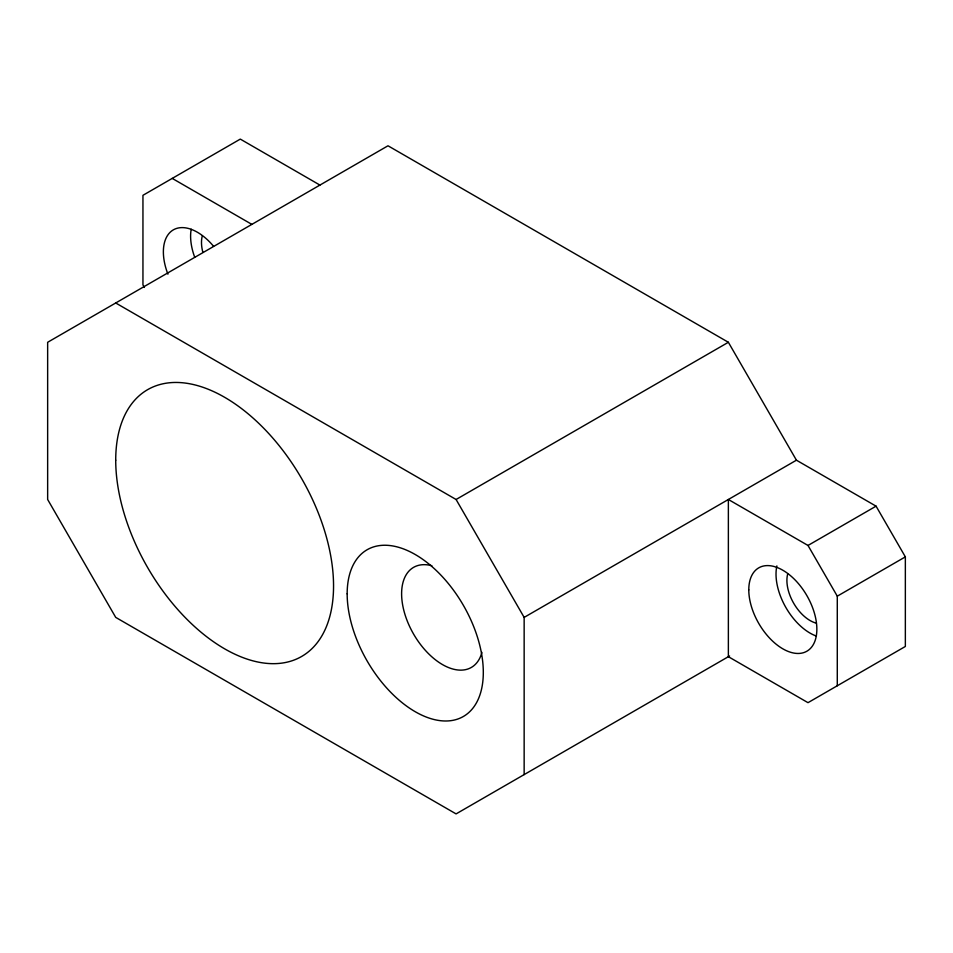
<?xml version="1.0" encoding="UTF-8"?>
<svg xmlns="http://www.w3.org/2000/svg" width="953" height="953" viewBox="0 0 953 953"><rect width="100%" height="100%" fill="white"/><g stroke="black" fill="none" stroke-linecap="round" stroke-linejoin="round"><path stroke-width="1.43" d="M115.718 302.983L456.082 499.491L728.366 342.282L796.434 460.192L876.069 506.162L905.35 556.874L905.35 646.468L808.001 702.671L728.366 656.688L728.366 499.491L808.001 545.461L837.282 596.173L837.282 685.767M524.15 774.598L524.15 617.389L796.434 460.192M808.001 545.461L876.069 506.162M729.593 655.986L456.082 813.898L115.718 617.389L47.65 499.491L47.65 342.282L388.002 145.785L728.366 342.282M837.282 596.173L905.35 556.874M319.934 185.085L240.299 139.102L142.95 195.305L142.95 284.899L144.415 287.437M172.231 178.402L251.866 224.384M456.082 499.491L524.15 617.389M481.92 652.376A57.764 33.343 60 0 1 413.578 634.067A57.764 33.343 60 0 1 431.888 565.737M167.931 274.178A48.138 27.792 60 0 1 172.993 230.066A48.138 27.792 60 0 1 213.567 246.291M194.686 257.191A48.138 27.792 60 0 1 191.196 229.196M202.882 252.402A32.736 18.893 60 0 1 202.274 235.999M816.042 623.083A32.736 18.893 60 0 1 787.69 573.992M816.387 636.08A48.138 27.792 60 0 1 776.874 565.903M115.718 460.192A154.029 88.927 60 0 0 279.098 663.419A154.029 88.927 60 0 0 279.098 445.599A154.029 88.927 60 0 0 115.718 460.192M347.166 593.814A96.265 55.584 60 0 0 449.268 720.837A96.265 55.584 60 0 0 449.268 584.689A96.265 55.584 60 0 0 347.166 593.814M748.784 589.883A48.138 27.792 60 0 0 799.841 653.389A48.138 27.792 60 0 0 799.841 585.321A48.138 27.792 60 0 0 748.784 589.883"/></g></svg>
